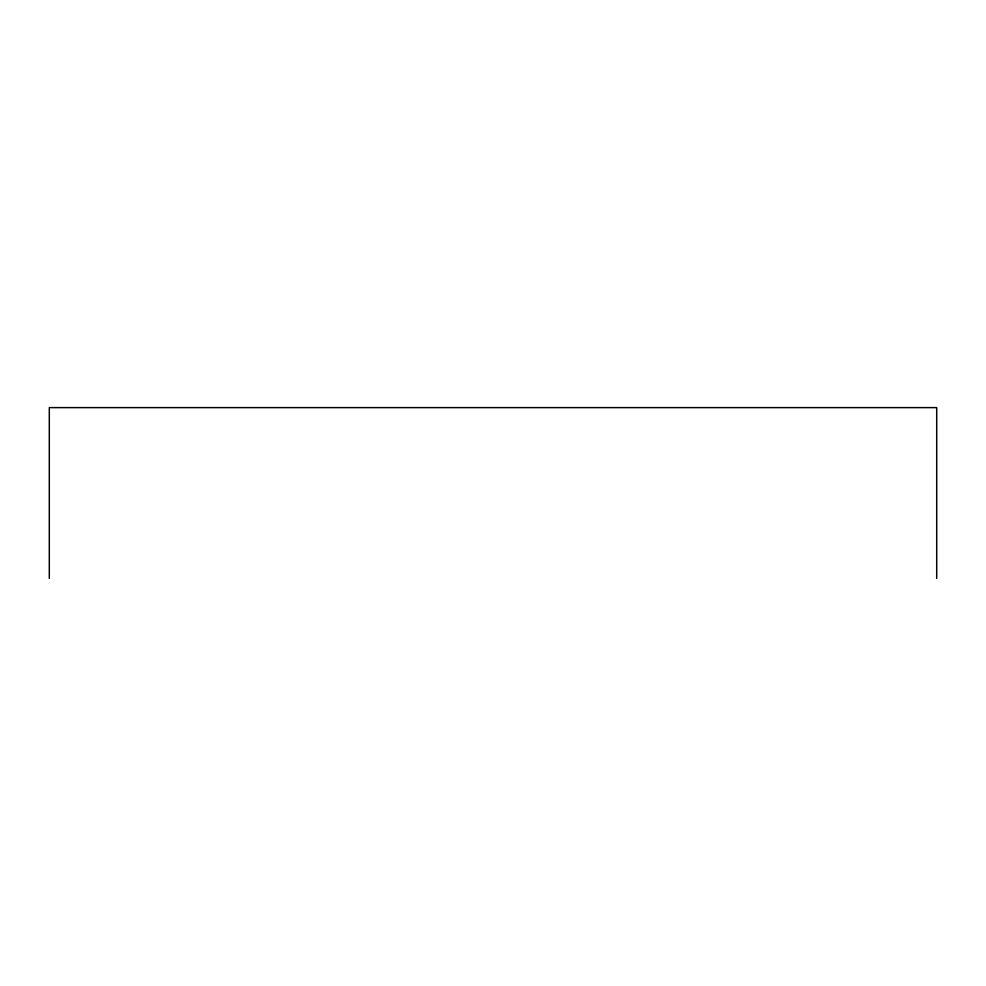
<?xml version="1.0" encoding="UTF-8"?>
<svg xmlns="http://www.w3.org/2000/svg" width="986" height="986" viewBox="0 0 986 986"><rect width="100%" height="100%" fill="white"/><g stroke="black" fill="none" stroke-linecap="round" stroke-linejoin="round"><path stroke-width="1.48" d="M936.7 578.388L936.7 407.612L49.3 407.612L49.3 578.388"/></g></svg>
